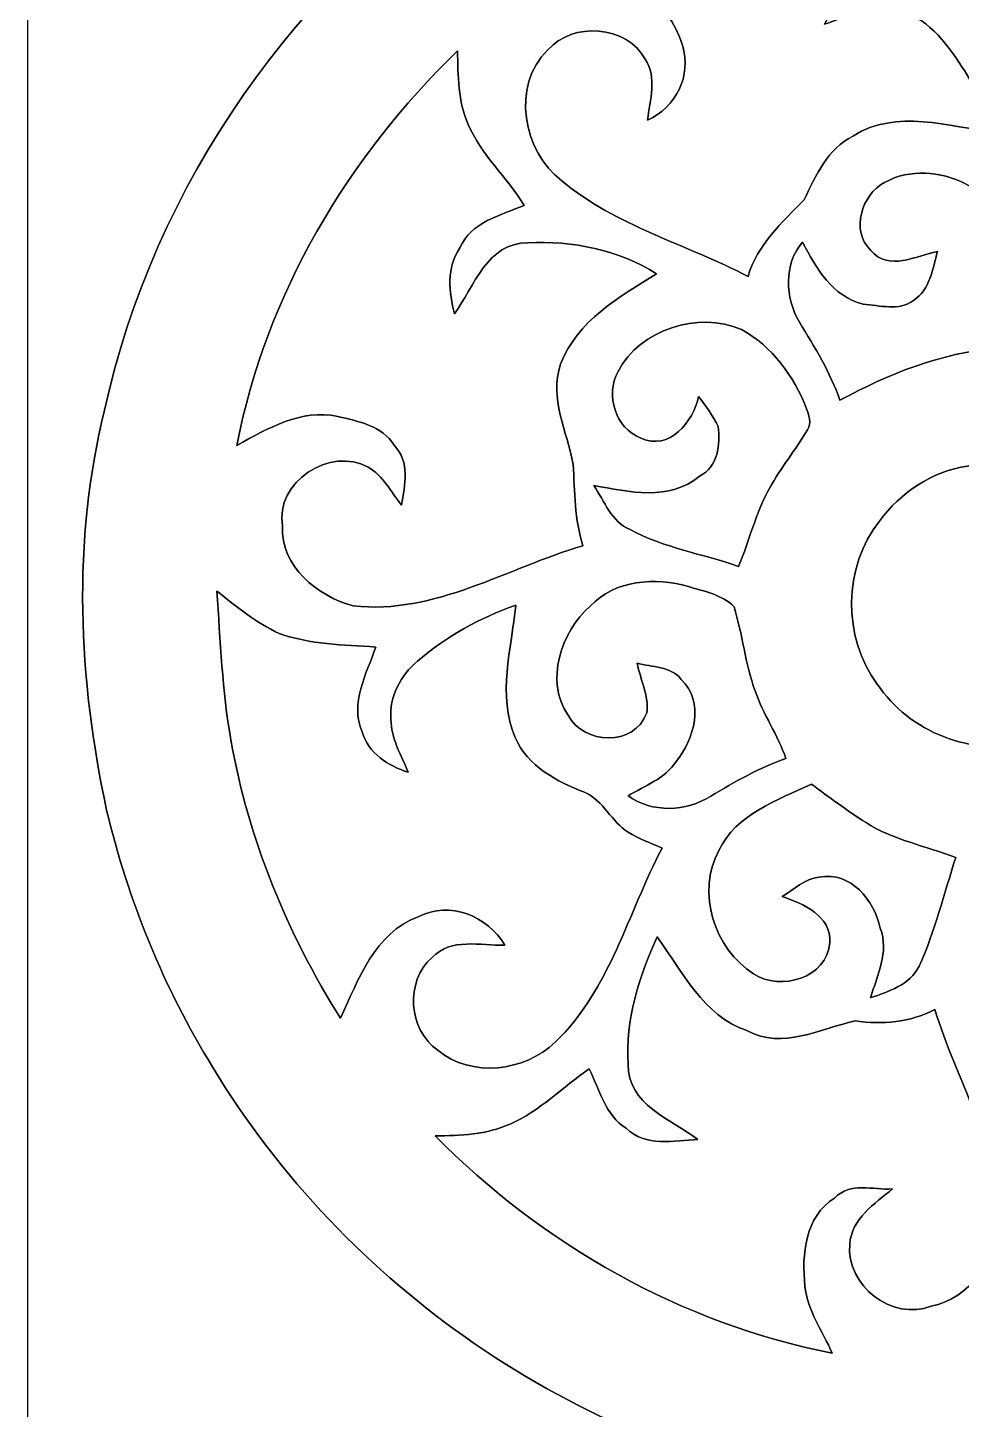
# Model space of a CAD drawing. Header units: centimetres. Extents: x -16.8 to 16.8, y -16.7 to 16.7.
# Drawn here: x -16.77 to -8.24, y -4.56 to 8.07 of the extents above; entities that cross this region are included whole.
import ezdxf

# ---------------------------------------------------------------- set-up
doc = ezdxf.new("R2010")
doc.units = ezdxf.units.CM
doc.header["$MEASUREMENT"] = 0
doc.layers.add('Layer 1', color=7, linetype='Continuous')

msp = doc.modelspace()

# ---------------------------------------------------------------- linework, layer by layer
at = {"layer": 'Layer 1', "color": 7}
for points, knots in [([(-16.77458, 16.66875), (-16.77458, 16.66875), (16.77458, 16.66875), (16.77458, 16.66875), (16.77458, 16.66875), (16.77458, 16.66875), (16.77458, -16.66875), (16.77458, -16.66875), (16.77458, -16.66875), (16.77458, -16.66875), (-16.77458, -16.66875), (-16.77458, -16.66875), (-16.77458, -16.66875), (-16.77458, -16.66875), (-16.77458, 16.66875), (-16.77458, 16.66875), (-16.77458, 16.66875), (-16.77458, 16.66875), (-16.77458, 16.66875), (-16.77458, 16.66875)], [0, 0, 0, 0, 0.16666667, 0.16666667, 0.16666667, 0.16666667, 0.33333333, 0.33333333, 0.33333333, 0.33333333, 0.5, 0.5, 0.5, 0.5, 0.66666667, 0.66666667, 0.66666667, 0.66666667, 1, 1, 1, 1]), ([(-8.83003, 14.15697), (-9.20221, 13.76433), (-9.21985, 13.11204), (-8.9154, 12.67566), (-8.9154, 12.67566), (-9.00359, 12.56982), (-9.10202, 12.46964), (-9.1694, 12.34899), (-9.1694, 12.34899), (-9.21209, 11.87979), (-9.18457, 11.40742), (-9.20186, 10.93682), (-9.20186, 10.93682), (-10.39072, 10.72339), (-11.55312, 10.31169), (-12.55818, 9.6326), (-12.55818, 9.6326), (-14.32384, 8.48325), (-15.61994, 6.62869), (-16.0722, 4.56882), (-16.0722, 4.56882), (-16.36959, 3.3722), (-16.31139, 2.11279), (-16.0528, 0.9144), (-16.0528, 0.9144), (-15.85383, 0.08819), (-15.53175, -0.70767), (-15.08478, -1.43157), (-15.08478, -1.43157), (-13.87263, -3.44064), (-11.77149, -4.88562), (-9.46044, -5.29449), (-9.46044, -5.29449), (-7.35013, -5.67408), (-5.08176, -5.24475), (-3.29777, -4.04001), (-3.29777, -4.04001), (-1.8669, -3.10586), (-0.7426, -1.70921), (-0.13653, -0.11113), (-0.13653, -0.11113), (0.6417, 1.85067), (0.55809, 4.11339), (-0.27234, 6.04485), (-0.27234, 6.04485), (-0.66816, 6.93138), (-1.22026, 7.74524), (-1.88066, 8.45573), (-1.88066, 8.45573), (-2.85044, 9.43822), (-4.04883, 10.19881), (-5.3654, 10.62002), (-5.3654, 10.62002), (-5.79367, 10.7569), (-6.23358, 10.84721), (-6.6735, 10.93646), (-6.6735, 10.93646), (-6.68549, 11.3538), (-6.67314, 11.77149), (-6.69219, 12.18882), (-6.69219, 12.18882), (-6.65304, 12.39732), (-6.83189, 12.52749), (-6.94972, 12.66225), (-6.94972, 12.66225), (-6.80261, 12.948), (-6.65304, 13.27397), (-6.75605, 13.59994), (-6.75605, 13.59994), (-6.83578, 13.99222), (-7.13105, 14.3323), (-7.50641, 14.46989), (-7.50641, 14.46989), (-7.95196, 14.67661), (-8.50547, 14.50199), (-8.83003, 14.15697), (-8.83003, 14.15697), (-8.83003, 14.15697), (-8.83003, 14.15697), (-8.83003, 14.15697)], [0, 0, 0, 0, 0.04761905, 0.04761905, 0.04761905, 0.04761905, 0.0952381, 0.0952381, 0.0952381, 0.0952381, 0.14285714, 0.14285714, 0.14285714, 0.14285714, 0.19047619, 0.19047619, 0.19047619, 0.19047619, 0.23809524, 0.23809524, 0.23809524, 0.23809524, 0.28571429, 0.28571429, 0.28571429, 0.28571429, 0.33333333, 0.33333333, 0.33333333, 0.33333333, 0.38095238, 0.38095238, 0.38095238, 0.38095238, 0.42857143, 0.42857143, 0.42857143, 0.42857143, 0.47619048, 0.47619048, 0.47619048, 0.47619048, 0.52380952, 0.52380952, 0.52380952, 0.52380952, 0.57142857, 0.57142857, 0.57142857, 0.57142857, 0.61904762, 0.61904762, 0.61904762, 0.61904762, 0.66666667, 0.66666667, 0.66666667, 0.66666667, 0.71428571, 0.71428571, 0.71428571, 0.71428571, 0.76190476, 0.76190476, 0.76190476, 0.76190476, 0.80952381, 0.80952381, 0.80952381, 0.80952381, 0.85714286, 0.85714286, 0.85714286, 0.85714286, 0.9047619, 0.9047619, 0.9047619, 0.9047619, 1, 1, 1, 1]), ([(-9.28088, 9.66541), (-8.78981, 9.7536), (-8.29134, 9.78253), (-7.79427, 9.80934), (-7.79427, 9.80934), (-7.95549, 9.61284), (-8.14529, 9.42763), (-8.22607, 9.17963), (-8.22607, 9.17963), (-8.29663, 8.9154), (-8.31215, 8.64129), (-8.34743, 8.37142), (-8.34743, 8.37142), (-8.59755, 8.47796), (-8.89035, 8.63106), (-9.15494, 8.48325), (-9.15494, 8.48325), (-9.32744, 8.42045), (-9.40788, 8.24547), (-9.49325, 8.0966), (-9.49325, 8.0966), (-9.28299, 8.16222), (-9.0678, 8.31144), (-8.84132, 8.23595), (-8.84132, 8.23595), (-8.5665, 8.17069), (-8.38412, 7.93256), (-8.23736, 7.70784), (-8.23736, 7.70784), (-8.11213, 7.52052), (-8.01546, 7.31661), (-7.93433, 7.10671), (-7.93433, 7.10671), (-8.35872, 7.16209), (-8.83673, 7.32402), (-9.22867, 7.07672), (-9.22867, 7.07672), (-9.46432, 6.96031), (-9.57121, 6.71513), (-9.67846, 6.49287), (-9.67846, 6.49287), (-9.88166, 6.28403), (-10.10673, 6.08189), (-10.1914, 5.79191), (-10.1914, 5.79191), (-10.7569, 6.08506), (-11.39649, 6.25299), (-11.89284, 6.66433), (-11.89284, 6.66433), (-12.24739, 6.93491), (-12.36028, 7.53216), (-12.02267, 7.85989), (-12.02267, 7.85989), (-11.79336, 8.122), (-11.30159, 8.08814), (-11.1312, 7.7784), (-11.1312, 7.7784), (-11.01972, 7.61118), (-11.08886, 7.40445), (-11.11003, 7.22066), (-11.11003, 7.22066), (-10.8518, 7.33531), (-10.70363, 7.62353), (-10.79183, 7.9054), (-10.79183, 7.9054), (-10.91424, 8.32132), (-11.32276, 8.55945), (-11.72457, 8.64306), (-11.72457, 8.64306), (-11.72598, 8.66387), (-11.72916, 8.70585), (-11.73057, 8.72702), (-11.73057, 8.72702), (-10.96892, 9.16481), (-10.14871, 9.51018), (-9.28088, 9.66541)], [0, 0, 0, 0, 0.05, 0.05, 0.05, 0.05, 0.1, 0.1, 0.1, 0.1, 0.15, 0.15, 0.15, 0.15, 0.2, 0.2, 0.2, 0.2, 0.25, 0.25, 0.25, 0.25, 0.3, 0.3, 0.3, 0.3, 0.35, 0.35, 0.35, 0.35, 0.4, 0.4, 0.4, 0.4, 0.45, 0.45, 0.45, 0.45, 0.5, 0.5, 0.5, 0.5, 0.55, 0.55, 0.55, 0.55, 0.6, 0.6, 0.6, 0.6, 0.65, 0.65, 0.65, 0.65, 0.7, 0.7, 0.7, 0.7, 0.75, 0.75, 0.75, 0.75, 0.8, 0.8, 0.8, 0.8, 0.85, 0.85, 0.85, 0.85, 0.9, 0.9, 0.9, 0.9, 1, 1, 1, 1]), ([(-12.8464, 7.85283), (-12.84146, 7.62741), (-12.84358, 7.38999), (-12.74833, 7.18044), (-12.74833, 7.18044), (-12.62944, 6.90033), (-12.39308, 6.69784), (-12.23716, 6.44102), (-12.23716, 6.44102), (-12.4527, 6.35212), (-12.7254, 6.28721), (-12.82418, 6.0519), (-12.82418, 6.0519), (-12.94836, 5.87375), (-12.92613, 5.64691), (-12.87427, 5.44901), (-12.87427, 5.44901), (-12.6933, 5.70442), (-12.57688, 6.09812), (-12.20258, 6.09988), (-12.20258, 6.09988), (-11.79971, 6.11999), (-11.37109, 6.03462), (-11.02748, 5.81519), (-11.02748, 5.81519), (-11.37003, 5.60529), (-11.7542, 5.38621), (-11.90449, 4.98934), (-11.90449, 4.98934), (-12.01279, 4.67677), (-11.84346, 4.37691), (-11.78913, 4.07317), (-11.78913, 4.07317), (-11.77572, 3.82376), (-11.77749, 3.57152), (-11.70058, 3.33058), (-11.70058, 3.33058), (-12.39485, 3.12879), (-13.05101, 2.6984), (-13.79996, 2.7813), (-13.79996, 2.7813), (-14.12381, 2.86985), (-14.46565, 3.14501), (-14.4459, 3.5112), (-14.4459, 3.5112), (-14.51857, 3.91089), (-14.00493, 4.24286), (-13.66344, 4.04813), (-13.66344, 4.04813), (-13.52303, 3.97475), (-13.456, 3.81952), (-13.35687, 3.70311), (-13.35687, 3.70311), (-13.32618, 3.8862), (-13.2782, 4.09893), (-13.42602, 4.24886), (-13.42602, 4.24886), (-13.53467, 4.42771), (-13.75339, 4.46828), (-13.94037, 4.51238), (-13.94037, 4.51238), (-14.27586, 4.5847), (-14.58031, 4.40231), (-14.86147, 4.2478), (-14.86147, 4.2478), (-14.60183, 5.62539), (-13.84618, 6.88164), (-12.8464, 7.85283)], [0, 0, 0, 0, 0.05555556, 0.05555556, 0.05555556, 0.05555556, 0.11111111, 0.11111111, 0.11111111, 0.11111111, 0.16666667, 0.16666667, 0.16666667, 0.16666667, 0.22222222, 0.22222222, 0.22222222, 0.22222222, 0.27777778, 0.27777778, 0.27777778, 0.27777778, 0.33333333, 0.33333333, 0.33333333, 0.33333333, 0.38888889, 0.38888889, 0.38888889, 0.38888889, 0.44444444, 0.44444444, 0.44444444, 0.44444444, 0.5, 0.5, 0.5, 0.5, 0.55555556, 0.55555556, 0.55555556, 0.55555556, 0.61111111, 0.61111111, 0.61111111, 0.61111111, 0.66666667, 0.66666667, 0.66666667, 0.66666667, 0.72222222, 0.72222222, 0.72222222, 0.72222222, 0.77777778, 0.77777778, 0.77777778, 0.77777778, 0.83333333, 0.83333333, 0.83333333, 0.83333333, 0.88888889, 0.88888889, 0.88888889, 0.88888889, 1, 1, 1, 1]), ([(-8.94433, 6.65092), (-8.47866, 6.90386), (-7.83872, 6.56237), (-7.73889, 6.05402), (-7.73889, 6.05402), (-7.66621, 5.73405), (-7.81085, 5.42572), (-7.91774, 5.13221), (-7.91774, 5.13221), (-8.42927, 5.09658), (-8.90623, 4.90079), (-9.35249, 4.66019), (-9.35249, 4.66019), (-9.44033, 4.91525), (-9.5825, 5.14597), (-9.72291, 5.37457), (-9.72291, 5.37457), (-9.85273, 5.59717), (-9.86861, 5.90374), (-9.69328, 6.10552), (-9.69328, 6.10552), (-9.57192, 5.86705), (-9.41881, 5.60811), (-9.13941, 5.5372), (-9.13941, 5.5372), (-8.99125, 5.52803), (-8.80957, 5.47335), (-8.67869, 5.57248), (-8.67869, 5.57248), (-8.53123, 5.67055), (-8.50124, 5.86317), (-8.46102, 6.02051), (-8.46102, 6.02051), (-8.66034, 5.97888), (-8.90446, 5.83741), (-9.06956, 6.02897), (-9.06956, 6.02897), (-9.25689, 6.20924), (-9.15529, 6.53768), (-8.94433, 6.65092)], [0, 0, 0, 0, 0.09090909, 0.09090909, 0.09090909, 0.09090909, 0.18181818, 0.18181818, 0.18181818, 0.18181818, 0.27272727, 0.27272727, 0.27272727, 0.27272727, 0.36363636, 0.36363636, 0.36363636, 0.36363636, 0.45454545, 0.45454545, 0.45454545, 0.45454545, 0.54545455, 0.54545455, 0.54545455, 0.54545455, 0.63636364, 0.63636364, 0.63636364, 0.63636364, 0.72727273, 0.72727273, 0.72727273, 0.72727273, 0.81818182, 0.81818182, 0.81818182, 0.81818182, 1, 1, 1, 1]), ([(-11.37955, 4.92266), (-11.176, 5.31107), (-10.64966, 5.47546), (-10.25137, 5.30648), (-10.25137, 5.30648), (-9.96985, 5.15408), (-9.77688, 4.8828), (-9.65976, 4.59105), (-9.65976, 4.59105), (-9.64001, 4.52755), (-9.60579, 4.4517), (-9.64777, 4.38926), (-9.64777, 4.38926), (-9.75607, 4.20829), (-9.89224, 4.04495), (-9.99384, 3.85904), (-9.99384, 3.85904), (-10.1219, 3.63467), (-10.17764, 3.37961), (-10.27783, 3.14254), (-10.27783, 3.14254), (-10.60732, 3.2579), (-10.96116, 3.31153), (-11.26984, 3.47909), (-11.26984, 3.47909), (-11.4427, 3.55071), (-11.50197, 3.73944), (-11.6018, 3.88126), (-11.6018, 3.88126), (-11.28148, 3.82411), (-10.90789, 3.73486), (-10.6359, 3.96804), (-10.6359, 3.96804), (-10.46551, 4.04742), (-10.44293, 4.25944), (-10.4648, 4.42172), (-10.4648, 4.42172), (-10.51525, 4.51908), (-10.57734, 4.60904), (-10.64401, 4.69547), (-10.64401, 4.69547), (-10.69093, 4.46652), (-10.90965, 4.19241), (-11.17212, 4.31553), (-11.17212, 4.31553), (-11.40566, 4.40619), (-11.49562, 4.705), (-11.37955, 4.92266)], [0, 0, 0, 0, 0.07692308, 0.07692308, 0.07692308, 0.07692308, 0.15384615, 0.15384615, 0.15384615, 0.15384615, 0.23076923, 0.23076923, 0.23076923, 0.23076923, 0.30769231, 0.30769231, 0.30769231, 0.30769231, 0.38461538, 0.38461538, 0.38461538, 0.38461538, 0.46153846, 0.46153846, 0.46153846, 0.46153846, 0.53846154, 0.53846154, 0.53846154, 0.53846154, 0.61538462, 0.61538462, 0.61538462, 0.61538462, 0.69230769, 0.69230769, 0.69230769, 0.69230769, 0.76923077, 0.76923077, 0.76923077, 0.76923077, 0.84615385, 0.84615385, 0.84615385, 0.84615385, 1, 1, 1, 1]), ([(-8.18691, 4.05941), (-7.50993, 4.2164), (-6.77157, 3.73239), (-6.65268, 3.05188), (-6.65268, 3.05188), (-6.47453, 2.39113), (-6.96983, 1.65347), (-7.63623, 1.53317), (-7.63623, 1.53317), (-8.14634, 1.40123), (-8.71996, 1.63054), (-9.0103, 2.06622), (-9.0103, 2.06622), (-9.33168, 2.49273), (-9.32074, 3.13796), (-8.99089, 3.55706), (-8.99089, 3.55706), (-8.80075, 3.81635), (-8.50724, 4.01285), (-8.18691, 4.05941)], [0, 0, 0, 0, 0.16666667, 0.16666667, 0.16666667, 0.16666667, 0.33333333, 0.33333333, 0.33333333, 0.33333333, 0.5, 0.5, 0.5, 0.5, 0.66666667, 0.66666667, 0.66666667, 0.66666667, 1, 1, 1, 1]), ([(-11.63391, 2.77883), (-11.40813, 3.02048), (-11.03736, 3.04624), (-10.73573, 2.95734), (-10.73573, 2.95734), (-10.59215, 2.915), (-10.42741, 2.88325), (-10.31946, 2.77354), (-10.31946, 2.77354), (-10.24149, 2.52201), (-10.21786, 2.25496), (-10.12719, 2.00554), (-10.12719, 2.00554), (-10.0524, 1.7907), (-9.92046, 1.60161), (-9.84497, 1.38677), (-9.84497, 1.38677), (-10.08839, 1.30351), (-10.31169, 1.17475), (-10.53218, 1.04422), (-10.53218, 1.04422), (-10.75761, 0.89888), (-11.06699, 0.889), (-11.28818, 1.04563), (-11.28818, 1.04563), (-11.13543, 1.14018), (-10.95058, 1.20086), (-10.84862, 1.3589), (-10.84862, 1.3589), (-10.68282, 1.56422), (-10.58616, 1.905), (-10.80241, 2.11032), (-10.80241, 2.11032), (-10.89766, 2.23308), (-11.07123, 2.22179), (-11.20528, 2.25707), (-11.20528, 2.25707), (-11.17529, 2.10855), (-11.0938, 1.95439), (-11.11709, 1.8034), (-11.11709, 1.8034), (-11.23174, 1.49296), (-11.69176, 1.51236), (-11.83428, 1.78223), (-11.83428, 1.78223), (-12.05124, 2.09479), (-11.90166, 2.54423), (-11.63391, 2.77883)], [0, 0, 0, 0, 0.07692308, 0.07692308, 0.07692308, 0.07692308, 0.15384615, 0.15384615, 0.15384615, 0.15384615, 0.23076923, 0.23076923, 0.23076923, 0.23076923, 0.30769231, 0.30769231, 0.30769231, 0.30769231, 0.38461538, 0.38461538, 0.38461538, 0.38461538, 0.46153846, 0.46153846, 0.46153846, 0.46153846, 0.53846154, 0.53846154, 0.53846154, 0.53846154, 0.61538462, 0.61538462, 0.61538462, 0.61538462, 0.69230769, 0.69230769, 0.69230769, 0.69230769, 0.76923077, 0.76923077, 0.76923077, 0.76923077, 0.84615385, 0.84615385, 0.84615385, 0.84615385, 1, 1, 1, 1]), ([(-15.04703, 2.91747), (-14.86641, 2.77566), (-14.68614, 2.62678), (-14.47588, 2.53012), (-14.47588, 2.53012), (-14.19437, 2.42711), (-13.88851, 2.42676), (-13.59288, 2.40524), (-13.59288, 2.40524), (-13.6779, 2.15829), (-13.83277, 1.8923), (-13.71706, 1.62948), (-13.71706, 1.62948), (-13.65991, 1.43545), (-13.47929, 1.31904), (-13.29584, 1.26083), (-13.29584, 1.26083), (-13.36146, 1.41852), (-13.45389, 1.57021), (-13.45494, 1.74625), (-13.45494, 1.74625), (-13.47223, 1.95333), (-13.36569, 2.1463), (-13.21259, 2.27612), (-13.21259, 2.27612), (-12.948, 2.50014), (-12.64073, 2.67406), (-12.31371, 2.78836), (-12.31371, 2.78836), (-12.35251, 2.38831), (-12.48481, 1.96709), (-12.32006, 1.57974), (-12.32006, 1.57974), (-12.20435, 1.31374), (-11.93729, 1.17651), (-11.68118, 1.07527), (-11.68118, 1.07527), (-11.51361, 1.00083), (-11.43953, 0.81033), (-11.28642, 0.71367), (-11.28642, 0.71367), (-11.18905, 0.65405), (-11.08146, 0.61419), (-10.97703, 0.56903), (-10.97703, 0.56903), (-11.29171, -0.02858), (-11.45187, -0.72319), (-11.95317, -1.20474), (-11.95317, -1.20474), (-12.23363, -1.4732), (-12.71834, -1.53423), (-13.02632, -1.27811), (-13.02632, -1.27811), (-13.29514, -1.09326), (-13.32936, -0.64699), (-13.07888, -0.43251), (-13.07888, -0.43251), (-12.9099, -0.24836), (-12.63474, -0.32279), (-12.41319, -0.31926), (-12.41319, -0.31926), (-12.56983, -0.05221), (-12.91555, 0.09031), (-13.20518, -0.05927), (-13.20518, -0.05927), (-13.60734, -0.2092), (-13.75057, -0.63324), (-13.91673, -0.98707), (-13.91673, -0.98707), (-14.40215, -0.2099), (-14.75881, 0.65158), (-14.91686, 1.55646), (-14.91686, 1.55646), (-14.99835, 2.00589), (-15.0114, 2.46345), (-15.04703, 2.91747)], [0, 0, 0, 0, 0.05, 0.05, 0.05, 0.05, 0.1, 0.1, 0.1, 0.1, 0.15, 0.15, 0.15, 0.15, 0.2, 0.2, 0.2, 0.2, 0.25, 0.25, 0.25, 0.25, 0.3, 0.3, 0.3, 0.3, 0.35, 0.35, 0.35, 0.35, 0.4, 0.4, 0.4, 0.4, 0.45, 0.45, 0.45, 0.45, 0.5, 0.5, 0.5, 0.5, 0.55, 0.55, 0.55, 0.55, 0.6, 0.6, 0.6, 0.6, 0.65, 0.65, 0.65, 0.65, 0.7, 0.7, 0.7, 0.7, 0.75, 0.75, 0.75, 0.75, 0.8, 0.8, 0.8, 0.8, 0.85, 0.85, 0.85, 0.85, 0.9, 0.9, 0.9, 0.9, 1, 1, 1, 1]), ([(-10.4588, 0.54645), (-10.29723, 0.88159), (-9.92505, 1.00401), (-9.61284, 1.15253), (-9.61284, 1.15253), (-9.4488, 1.03223), (-9.28511, 0.91087), (-9.11366, 0.80081), (-9.11366, 0.80081), (-8.86248, 0.64241), (-8.56615, 0.58667), (-8.29204, 0.48225), (-8.29204, 0.48225), (-8.40423, 0.15134), (-8.48148, -0.19297), (-8.62859, -0.51047), (-8.62859, -0.51047), (-8.71361, -0.68051), (-8.90552, -0.74224), (-9.07309, -0.79904), (-9.07309, -0.79904), (-9.0103, -0.59337), (-8.90164, -0.38135), (-8.98313, -0.16334), (-8.98313, -0.16334), (-9.03958, 0.09208), (-9.25054, 0.35878), (-9.54334, 0.30198), (-9.54334, 0.30198), (-9.67493, 0.29281), (-9.77159, 0.18733), (-9.88131, 0.12629), (-9.88131, 0.12629), (-9.68975, 0.06315), (-9.42904, -0.05221), (-9.4428, -0.29492), (-9.4428, -0.29492), (-9.47138, -0.61666), (-9.8933, -0.74436), (-10.1406, -0.57961), (-10.1406, -0.57961), (-10.50184, -0.35101), (-10.66694, 0.16263), (-10.4588, 0.54645)], [0, 0, 0, 0, 0.08333333, 0.08333333, 0.08333333, 0.08333333, 0.16666667, 0.16666667, 0.16666667, 0.16666667, 0.25, 0.25, 0.25, 0.25, 0.33333333, 0.33333333, 0.33333333, 0.33333333, 0.41666667, 0.41666667, 0.41666667, 0.41666667, 0.5, 0.5, 0.5, 0.5, 0.58333333, 0.58333333, 0.58333333, 0.58333333, 0.66666667, 0.66666667, 0.66666667, 0.66666667, 0.75, 0.75, 0.75, 0.75, 0.83333333, 0.83333333, 0.83333333, 0.83333333, 1, 1, 1, 1]), ([(-11.02289, -0.24377), (-10.78865, -0.56268), (-10.60415, -0.96167), (-10.20128, -1.0989), (-10.20128, -1.0989), (-9.87496, -1.27882), (-9.53594, -1.07985), (-9.2135, -1.01106), (-9.2135, -1.01106), (-8.96232, -1.04387), (-8.7122, -1.02588), (-8.4836, -0.90664), (-8.4836, -0.90664), (-8.29381, -1.5494), (-7.89093, -2.14524), (-7.9248, -2.8388), (-7.9248, -2.8388), (-7.90928, -3.19229), (-8.16963, -3.54542), (-8.51782, -3.61844), (-8.51782, -3.61844), (-8.87448, -3.75391), (-9.29852, -3.42971), (-9.26183, -3.04941), (-9.26183, -3.04941), (-9.24807, -2.8194), (-9.03252, -2.67829), (-8.87271, -2.54635), (-8.87271, -2.54635), (-9.04946, -2.55623), (-9.26006, -2.48073), (-9.40047, -2.6289), (-9.40047, -2.6289), (-9.6707, -2.794), (-9.70209, -3.14889), (-9.67211, -3.43323), (-9.67211, -3.43323), (-9.64883, -3.65725), (-9.51089, -3.84422), (-9.42269, -4.04601), (-9.42269, -4.04601), (-10.79676, -3.77931), (-12.07064, -3.05259), (-13.05101, -2.06058), (-13.05101, -2.06058), (-12.8203, -2.06093), (-12.58006, -2.04893), (-12.36627, -1.95298), (-12.36627, -1.95298), (-12.09287, -1.83409), (-11.88508, -1.61466), (-11.64237, -1.4478), (-11.64237, -1.4478), (-11.5503, -1.63971), (-11.49597, -1.87043), (-11.30547, -1.99214), (-11.30547, -1.99214), (-11.12873, -2.16641), (-10.86803, -2.1015), (-10.6493, -2.09444), (-10.6493, -2.09444), (-10.89413, -1.90923), (-11.29383, -1.77729), (-11.28642, -1.40547), (-11.28642, -1.40547), (-11.31323, -1.00471), (-11.18729, -0.60537), (-11.02289, -0.24377)], [0, 0, 0, 0, 0.05555556, 0.05555556, 0.05555556, 0.05555556, 0.11111111, 0.11111111, 0.11111111, 0.11111111, 0.16666667, 0.16666667, 0.16666667, 0.16666667, 0.22222222, 0.22222222, 0.22222222, 0.22222222, 0.27777778, 0.27777778, 0.27777778, 0.27777778, 0.33333333, 0.33333333, 0.33333333, 0.33333333, 0.38888889, 0.38888889, 0.38888889, 0.38888889, 0.44444444, 0.44444444, 0.44444444, 0.44444444, 0.5, 0.5, 0.5, 0.5, 0.55555556, 0.55555556, 0.55555556, 0.55555556, 0.61111111, 0.61111111, 0.61111111, 0.61111111, 0.66666667, 0.66666667, 0.66666667, 0.66666667, 0.72222222, 0.72222222, 0.72222222, 0.72222222, 0.77777778, 0.77777778, 0.77777778, 0.77777778, 0.83333333, 0.83333333, 0.83333333, 0.83333333, 0.88888889, 0.88888889, 0.88888889, 0.88888889, 1, 1, 1, 1])]:
    msp.add_open_spline(points, degree=3, knots=knots, dxfattribs=at)
at = {"layer": 'Layer 1', "color": 250}
for points, knots in [([(-8.83003, 14.15697), (-8.50547, 14.50199), (-7.95196, 14.67661), (-7.50641, 14.46989), (-7.50641, 14.46989), (-7.13105, 14.3323), (-6.83578, 13.99222), (-6.75605, 13.59994), (-6.75605, 13.59994), (-6.65304, 13.27397), (-6.80261, 12.948), (-6.94972, 12.66225), (-6.94972, 12.66225), (-6.83189, 12.52749), (-6.65304, 12.39732), (-6.69219, 12.18882), (-6.69219, 12.18882), (-6.67314, 11.77149), (-6.68549, 11.3538), (-6.6735, 10.93646), (-6.6735, 10.93646), (-6.23358, 10.84721), (-5.79367, 10.7569), (-5.3654, 10.62002), (-5.3654, 10.62002), (-4.04883, 10.19881), (-2.85044, 9.43822), (-1.88066, 8.45573), (-1.88066, 8.45573), (-1.22026, 7.74524), (-0.66816, 6.93138), (-0.27234, 6.04485), (-0.27234, 6.04485), (0.55809, 4.11339), (0.6417, 1.85067), (-0.13653, -0.11113), (-0.13653, -0.11113), (-0.7426, -1.70921), (-1.8669, -3.10586), (-3.29777, -4.04001), (-3.29777, -4.04001), (-5.08176, -5.24475), (-7.35013, -5.67408), (-9.46044, -5.29449), (-9.46044, -5.29449), (-11.77149, -4.88562), (-13.87263, -3.44064), (-15.08478, -1.43157), (-15.08478, -1.43157), (-15.53175, -0.70767), (-15.85383, 0.08819), (-16.0528, 0.9144), (-16.0528, 0.9144), (-16.31139, 2.11279), (-16.36959, 3.3722), (-16.0722, 4.56882), (-16.0722, 4.56882), (-15.61994, 6.62869), (-14.32384, 8.48325), (-12.55818, 9.6326), (-12.55818, 9.6326), (-11.55312, 10.31169), (-10.39072, 10.72339), (-9.20186, 10.93682), (-9.20186, 10.93682), (-9.18457, 11.40742), (-9.21209, 11.87979), (-9.1694, 12.34899), (-9.1694, 12.34899), (-9.10202, 12.46964), (-9.00359, 12.56982), (-8.9154, 12.67566), (-8.9154, 12.67566), (-9.21985, 13.11204), (-9.20221, 13.76433), (-8.83003, 14.15697), (-8.83003, 14.15697), (-8.83003, 14.15697), (-8.83003, 14.15697), (-8.83003, 14.15697)], [0, 0, 0, 0, 0.04761905, 0.04761905, 0.04761905, 0.04761905, 0.0952381, 0.0952381, 0.0952381, 0.0952381, 0.14285714, 0.14285714, 0.14285714, 0.14285714, 0.19047619, 0.19047619, 0.19047619, 0.19047619, 0.23809524, 0.23809524, 0.23809524, 0.23809524, 0.28571429, 0.28571429, 0.28571429, 0.28571429, 0.33333333, 0.33333333, 0.33333333, 0.33333333, 0.38095238, 0.38095238, 0.38095238, 0.38095238, 0.42857143, 0.42857143, 0.42857143, 0.42857143, 0.47619048, 0.47619048, 0.47619048, 0.47619048, 0.52380952, 0.52380952, 0.52380952, 0.52380952, 0.57142857, 0.57142857, 0.57142857, 0.57142857, 0.61904762, 0.61904762, 0.61904762, 0.61904762, 0.66666667, 0.66666667, 0.66666667, 0.66666667, 0.71428571, 0.71428571, 0.71428571, 0.71428571, 0.76190476, 0.76190476, 0.76190476, 0.76190476, 0.80952381, 0.80952381, 0.80952381, 0.80952381, 0.85714286, 0.85714286, 0.85714286, 0.85714286, 0.9047619, 0.9047619, 0.9047619, 0.9047619, 1, 1, 1, 1]), ([(-9.28088, 9.66541), (-10.14871, 9.51018), (-10.96892, 9.16481), (-11.73057, 8.72702), (-11.73057, 8.72702), (-11.72916, 8.70585), (-11.72598, 8.66387), (-11.72457, 8.64306), (-11.72457, 8.64306), (-11.32276, 8.55945), (-10.91424, 8.32132), (-10.79183, 7.9054), (-10.79183, 7.9054), (-10.70363, 7.62353), (-10.8518, 7.33531), (-11.11003, 7.22066), (-11.11003, 7.22066), (-11.08886, 7.40445), (-11.01972, 7.61118), (-11.1312, 7.7784), (-11.1312, 7.7784), (-11.30159, 8.08814), (-11.79336, 8.122), (-12.02267, 7.85989), (-12.02267, 7.85989), (-12.36028, 7.53216), (-12.24739, 6.93491), (-11.89284, 6.66433), (-11.89284, 6.66433), (-11.39649, 6.25299), (-10.7569, 6.08506), (-10.1914, 5.79191), (-10.1914, 5.79191), (-10.10673, 6.08189), (-9.88166, 6.28403), (-9.67846, 6.49287), (-9.67846, 6.49287), (-9.57121, 6.71513), (-9.46432, 6.96031), (-9.22867, 7.07672), (-9.22867, 7.07672), (-8.83673, 7.32402), (-8.35872, 7.16209), (-7.93433, 7.10671), (-7.93433, 7.10671), (-8.01546, 7.31661), (-8.11213, 7.52052), (-8.23736, 7.70784), (-8.23736, 7.70784), (-8.38412, 7.93256), (-8.5665, 8.17069), (-8.84132, 8.23595), (-8.84132, 8.23595), (-9.0678, 8.31144), (-9.28299, 8.16222), (-9.49325, 8.0966), (-9.49325, 8.0966), (-9.40788, 8.24547), (-9.32744, 8.42045), (-9.15494, 8.48325), (-9.15494, 8.48325), (-8.89035, 8.63106), (-8.59755, 8.47796), (-8.34743, 8.37142), (-8.34743, 8.37142), (-8.31215, 8.64129), (-8.29663, 8.9154), (-8.22607, 9.17963), (-8.22607, 9.17963), (-8.14529, 9.42763), (-7.95549, 9.61284), (-7.79427, 9.80934), (-7.79427, 9.80934), (-8.29134, 9.78253), (-8.78981, 9.7536), (-9.28088, 9.66541), (-9.28088, 9.66541), (-9.28088, 9.66541), (-9.28088, 9.66541), (-9.28088, 9.66541)], [0, 0, 0, 0, 0.04761905, 0.04761905, 0.04761905, 0.04761905, 0.0952381, 0.0952381, 0.0952381, 0.0952381, 0.14285714, 0.14285714, 0.14285714, 0.14285714, 0.19047619, 0.19047619, 0.19047619, 0.19047619, 0.23809524, 0.23809524, 0.23809524, 0.23809524, 0.28571429, 0.28571429, 0.28571429, 0.28571429, 0.33333333, 0.33333333, 0.33333333, 0.33333333, 0.38095238, 0.38095238, 0.38095238, 0.38095238, 0.42857143, 0.42857143, 0.42857143, 0.42857143, 0.47619048, 0.47619048, 0.47619048, 0.47619048, 0.52380952, 0.52380952, 0.52380952, 0.52380952, 0.57142857, 0.57142857, 0.57142857, 0.57142857, 0.61904762, 0.61904762, 0.61904762, 0.61904762, 0.66666667, 0.66666667, 0.66666667, 0.66666667, 0.71428571, 0.71428571, 0.71428571, 0.71428571, 0.76190476, 0.76190476, 0.76190476, 0.76190476, 0.80952381, 0.80952381, 0.80952381, 0.80952381, 0.85714286, 0.85714286, 0.85714286, 0.85714286, 0.9047619, 0.9047619, 0.9047619, 0.9047619, 1, 1, 1, 1]), ([(-12.8464, 7.85283), (-13.84618, 6.88164), (-14.60183, 5.62539), (-14.86147, 4.2478), (-14.86147, 4.2478), (-14.58031, 4.40231), (-14.27586, 4.5847), (-13.94037, 4.51238), (-13.94037, 4.51238), (-13.75339, 4.46828), (-13.53467, 4.42771), (-13.42602, 4.24886), (-13.42602, 4.24886), (-13.2782, 4.09893), (-13.32618, 3.8862), (-13.35687, 3.70311), (-13.35687, 3.70311), (-13.456, 3.81952), (-13.52303, 3.97475), (-13.66344, 4.04813), (-13.66344, 4.04813), (-14.00493, 4.24286), (-14.51857, 3.91089), (-14.4459, 3.5112), (-14.4459, 3.5112), (-14.46565, 3.14501), (-14.12381, 2.86985), (-13.79996, 2.7813), (-13.79996, 2.7813), (-13.05101, 2.6984), (-12.39485, 3.12879), (-11.70058, 3.33058), (-11.70058, 3.33058), (-11.77749, 3.57152), (-11.77572, 3.82376), (-11.78913, 4.07317), (-11.78913, 4.07317), (-11.84346, 4.37691), (-12.01279, 4.67677), (-11.90449, 4.98934), (-11.90449, 4.98934), (-11.7542, 5.38621), (-11.37003, 5.60529), (-11.02748, 5.81519), (-11.02748, 5.81519), (-11.37109, 6.03462), (-11.79971, 6.11999), (-12.20258, 6.09988), (-12.20258, 6.09988), (-12.57688, 6.09812), (-12.6933, 5.70442), (-12.87427, 5.44901), (-12.87427, 5.44901), (-12.92613, 5.64691), (-12.94836, 5.87375), (-12.82418, 6.0519), (-12.82418, 6.0519), (-12.7254, 6.28721), (-12.4527, 6.35212), (-12.23716, 6.44102), (-12.23716, 6.44102), (-12.39308, 6.69784), (-12.62944, 6.90033), (-12.74833, 7.18044), (-12.74833, 7.18044), (-12.84358, 7.38999), (-12.84146, 7.62741), (-12.8464, 7.85283), (-12.8464, 7.85283), (-12.8464, 7.85283), (-12.8464, 7.85283), (-12.8464, 7.85283)], [0, 0, 0, 0, 0.05263158, 0.05263158, 0.05263158, 0.05263158, 0.10526316, 0.10526316, 0.10526316, 0.10526316, 0.15789474, 0.15789474, 0.15789474, 0.15789474, 0.21052632, 0.21052632, 0.21052632, 0.21052632, 0.26315789, 0.26315789, 0.26315789, 0.26315789, 0.31578947, 0.31578947, 0.31578947, 0.31578947, 0.36842105, 0.36842105, 0.36842105, 0.36842105, 0.42105263, 0.42105263, 0.42105263, 0.42105263, 0.47368421, 0.47368421, 0.47368421, 0.47368421, 0.52631579, 0.52631579, 0.52631579, 0.52631579, 0.57894737, 0.57894737, 0.57894737, 0.57894737, 0.63157895, 0.63157895, 0.63157895, 0.63157895, 0.68421053, 0.68421053, 0.68421053, 0.68421053, 0.73684211, 0.73684211, 0.73684211, 0.73684211, 0.78947368, 0.78947368, 0.78947368, 0.78947368, 0.84210526, 0.84210526, 0.84210526, 0.84210526, 0.89473684, 0.89473684, 0.89473684, 0.89473684, 1, 1, 1, 1]), ([(-8.94433, 6.65092), (-9.15529, 6.53768), (-9.25689, 6.20924), (-9.06956, 6.02897), (-9.06956, 6.02897), (-8.90446, 5.83741), (-8.66034, 5.97888), (-8.46102, 6.02051), (-8.46102, 6.02051), (-8.50124, 5.86317), (-8.53123, 5.67055), (-8.67869, 5.57248), (-8.67869, 5.57248), (-8.80957, 5.47335), (-8.99125, 5.52803), (-9.13941, 5.5372), (-9.13941, 5.5372), (-9.41881, 5.60811), (-9.57192, 5.86705), (-9.69328, 6.10552), (-9.69328, 6.10552), (-9.86861, 5.90374), (-9.85273, 5.59717), (-9.72291, 5.37457), (-9.72291, 5.37457), (-9.5825, 5.14597), (-9.44033, 4.91525), (-9.35249, 4.66019), (-9.35249, 4.66019), (-8.90623, 4.90079), (-8.42927, 5.09658), (-7.91774, 5.13221), (-7.91774, 5.13221), (-7.81085, 5.42572), (-7.66621, 5.73405), (-7.73889, 6.05402), (-7.73889, 6.05402), (-7.83872, 6.56237), (-8.47866, 6.90386), (-8.94433, 6.65092), (-8.94433, 6.65092), (-8.94433, 6.65092), (-8.94433, 6.65092), (-8.94433, 6.65092)], [0, 0, 0, 0, 0.08333333, 0.08333333, 0.08333333, 0.08333333, 0.16666667, 0.16666667, 0.16666667, 0.16666667, 0.25, 0.25, 0.25, 0.25, 0.33333333, 0.33333333, 0.33333333, 0.33333333, 0.41666667, 0.41666667, 0.41666667, 0.41666667, 0.5, 0.5, 0.5, 0.5, 0.58333333, 0.58333333, 0.58333333, 0.58333333, 0.66666667, 0.66666667, 0.66666667, 0.66666667, 0.75, 0.75, 0.75, 0.75, 0.83333333, 0.83333333, 0.83333333, 0.83333333, 1, 1, 1, 1]), ([(-11.37955, 4.92266), (-11.49562, 4.705), (-11.40566, 4.40619), (-11.17212, 4.31553), (-11.17212, 4.31553), (-10.90965, 4.19241), (-10.69093, 4.46652), (-10.64401, 4.69547), (-10.64401, 4.69547), (-10.57734, 4.60904), (-10.51525, 4.51908), (-10.4648, 4.42172), (-10.4648, 4.42172), (-10.44293, 4.25944), (-10.46551, 4.04742), (-10.6359, 3.96804), (-10.6359, 3.96804), (-10.90789, 3.73486), (-11.28148, 3.82411), (-11.6018, 3.88126), (-11.6018, 3.88126), (-11.50197, 3.73944), (-11.4427, 3.55071), (-11.26984, 3.47909), (-11.26984, 3.47909), (-10.96116, 3.31153), (-10.60732, 3.2579), (-10.27783, 3.14254), (-10.27783, 3.14254), (-10.17764, 3.37961), (-10.1219, 3.63467), (-9.99384, 3.85904), (-9.99384, 3.85904), (-9.89224, 4.04495), (-9.75607, 4.20829), (-9.64777, 4.38926), (-9.64777, 4.38926), (-9.60579, 4.4517), (-9.64001, 4.52755), (-9.65976, 4.59105), (-9.65976, 4.59105), (-9.77688, 4.8828), (-9.96985, 5.15408), (-10.25137, 5.30648), (-10.25137, 5.30648), (-10.64966, 5.47546), (-11.176, 5.31107), (-11.37955, 4.92266), (-11.37955, 4.92266), (-11.37955, 4.92266), (-11.37955, 4.92266), (-11.37955, 4.92266)], [0, 0, 0, 0, 0.07142857, 0.07142857, 0.07142857, 0.07142857, 0.14285714, 0.14285714, 0.14285714, 0.14285714, 0.21428571, 0.21428571, 0.21428571, 0.21428571, 0.28571429, 0.28571429, 0.28571429, 0.28571429, 0.35714286, 0.35714286, 0.35714286, 0.35714286, 0.42857143, 0.42857143, 0.42857143, 0.42857143, 0.5, 0.5, 0.5, 0.5, 0.57142857, 0.57142857, 0.57142857, 0.57142857, 0.64285714, 0.64285714, 0.64285714, 0.64285714, 0.71428571, 0.71428571, 0.71428571, 0.71428571, 0.78571429, 0.78571429, 0.78571429, 0.78571429, 0.85714286, 0.85714286, 0.85714286, 0.85714286, 1, 1, 1, 1]), ([(-8.18691, 4.05941), (-8.50724, 4.01285), (-8.80075, 3.81635), (-8.99089, 3.55706), (-8.99089, 3.55706), (-9.32074, 3.13796), (-9.33168, 2.49273), (-9.0103, 2.06622), (-9.0103, 2.06622), (-8.71996, 1.63054), (-8.14634, 1.40123), (-7.63623, 1.53317), (-7.63623, 1.53317), (-6.96983, 1.65347), (-6.47453, 2.39113), (-6.65268, 3.05188), (-6.65268, 3.05188), (-6.77157, 3.73239), (-7.50993, 4.2164), (-8.18691, 4.05941), (-8.18691, 4.05941), (-8.18691, 4.05941), (-8.18691, 4.05941), (-8.18691, 4.05941)], [0, 0, 0, 0, 0.14285714, 0.14285714, 0.14285714, 0.14285714, 0.28571429, 0.28571429, 0.28571429, 0.28571429, 0.42857143, 0.42857143, 0.42857143, 0.42857143, 0.57142857, 0.57142857, 0.57142857, 0.57142857, 0.71428571, 0.71428571, 0.71428571, 0.71428571, 1, 1, 1, 1]), ([(-11.63391, 2.77883), (-11.90166, 2.54423), (-12.05124, 2.09479), (-11.83428, 1.78223), (-11.83428, 1.78223), (-11.69176, 1.51236), (-11.23174, 1.49296), (-11.11709, 1.8034), (-11.11709, 1.8034), (-11.0938, 1.95439), (-11.17529, 2.10855), (-11.20528, 2.25707), (-11.20528, 2.25707), (-11.07123, 2.22179), (-10.89766, 2.23308), (-10.80241, 2.11032), (-10.80241, 2.11032), (-10.58616, 1.905), (-10.68282, 1.56422), (-10.84862, 1.3589), (-10.84862, 1.3589), (-10.95058, 1.20086), (-11.13543, 1.14018), (-11.28818, 1.04563), (-11.28818, 1.04563), (-11.06699, 0.889), (-10.75761, 0.89888), (-10.53218, 1.04422), (-10.53218, 1.04422), (-10.31169, 1.17475), (-10.08839, 1.30351), (-9.84497, 1.38677), (-9.84497, 1.38677), (-9.92046, 1.60161), (-10.0524, 1.7907), (-10.12719, 2.00554), (-10.12719, 2.00554), (-10.21786, 2.25496), (-10.24149, 2.52201), (-10.31946, 2.77354), (-10.31946, 2.77354), (-10.42741, 2.88325), (-10.59215, 2.915), (-10.73573, 2.95734), (-10.73573, 2.95734), (-11.03736, 3.04624), (-11.40813, 3.02048), (-11.63391, 2.77883), (-11.63391, 2.77883), (-11.63391, 2.77883), (-11.63391, 2.77883), (-11.63391, 2.77883)], [0, 0, 0, 0, 0.07142857, 0.07142857, 0.07142857, 0.07142857, 0.14285714, 0.14285714, 0.14285714, 0.14285714, 0.21428571, 0.21428571, 0.21428571, 0.21428571, 0.28571429, 0.28571429, 0.28571429, 0.28571429, 0.35714286, 0.35714286, 0.35714286, 0.35714286, 0.42857143, 0.42857143, 0.42857143, 0.42857143, 0.5, 0.5, 0.5, 0.5, 0.57142857, 0.57142857, 0.57142857, 0.57142857, 0.64285714, 0.64285714, 0.64285714, 0.64285714, 0.71428571, 0.71428571, 0.71428571, 0.71428571, 0.78571429, 0.78571429, 0.78571429, 0.78571429, 0.85714286, 0.85714286, 0.85714286, 0.85714286, 1, 1, 1, 1]), ([(-15.04703, 2.91747), (-15.0114, 2.46345), (-14.99835, 2.00589), (-14.91686, 1.55646), (-14.91686, 1.55646), (-14.75881, 0.65158), (-14.40215, -0.2099), (-13.91673, -0.98707), (-13.91673, -0.98707), (-13.75057, -0.63324), (-13.60734, -0.2092), (-13.20518, -0.05927), (-13.20518, -0.05927), (-12.91555, 0.09031), (-12.56983, -0.05221), (-12.41319, -0.31926), (-12.41319, -0.31926), (-12.63474, -0.32279), (-12.9099, -0.24836), (-13.07888, -0.43251), (-13.07888, -0.43251), (-13.32936, -0.64699), (-13.29514, -1.09326), (-13.02632, -1.27811), (-13.02632, -1.27811), (-12.71834, -1.53423), (-12.23363, -1.4732), (-11.95317, -1.20474), (-11.95317, -1.20474), (-11.45187, -0.72319), (-11.29171, -0.02858), (-10.97703, 0.56903), (-10.97703, 0.56903), (-11.08146, 0.61419), (-11.18905, 0.65405), (-11.28642, 0.71367), (-11.28642, 0.71367), (-11.43953, 0.81033), (-11.51361, 1.00083), (-11.68118, 1.07527), (-11.68118, 1.07527), (-11.93729, 1.17651), (-12.20435, 1.31374), (-12.32006, 1.57974), (-12.32006, 1.57974), (-12.48481, 1.96709), (-12.35251, 2.38831), (-12.31371, 2.78836), (-12.31371, 2.78836), (-12.64073, 2.67406), (-12.948, 2.50014), (-13.21259, 2.27612), (-13.21259, 2.27612), (-13.36569, 2.1463), (-13.47223, 1.95333), (-13.45494, 1.74625), (-13.45494, 1.74625), (-13.45389, 1.57021), (-13.36146, 1.41852), (-13.29584, 1.26083), (-13.29584, 1.26083), (-13.47929, 1.31904), (-13.65991, 1.43545), (-13.71706, 1.62948), (-13.71706, 1.62948), (-13.83277, 1.8923), (-13.6779, 2.15829), (-13.59288, 2.40524), (-13.59288, 2.40524), (-13.88851, 2.42676), (-14.19437, 2.42711), (-14.47588, 2.53012), (-14.47588, 2.53012), (-14.68614, 2.62678), (-14.86641, 2.77566), (-15.04703, 2.91747), (-15.04703, 2.91747), (-15.04703, 2.91747), (-15.04703, 2.91747), (-15.04703, 2.91747)], [0, 0, 0, 0, 0.04761905, 0.04761905, 0.04761905, 0.04761905, 0.0952381, 0.0952381, 0.0952381, 0.0952381, 0.14285714, 0.14285714, 0.14285714, 0.14285714, 0.19047619, 0.19047619, 0.19047619, 0.19047619, 0.23809524, 0.23809524, 0.23809524, 0.23809524, 0.28571429, 0.28571429, 0.28571429, 0.28571429, 0.33333333, 0.33333333, 0.33333333, 0.33333333, 0.38095238, 0.38095238, 0.38095238, 0.38095238, 0.42857143, 0.42857143, 0.42857143, 0.42857143, 0.47619048, 0.47619048, 0.47619048, 0.47619048, 0.52380952, 0.52380952, 0.52380952, 0.52380952, 0.57142857, 0.57142857, 0.57142857, 0.57142857, 0.61904762, 0.61904762, 0.61904762, 0.61904762, 0.66666667, 0.66666667, 0.66666667, 0.66666667, 0.71428571, 0.71428571, 0.71428571, 0.71428571, 0.76190476, 0.76190476, 0.76190476, 0.76190476, 0.80952381, 0.80952381, 0.80952381, 0.80952381, 0.85714286, 0.85714286, 0.85714286, 0.85714286, 0.9047619, 0.9047619, 0.9047619, 0.9047619, 1, 1, 1, 1]), ([(-10.4588, 0.54645), (-10.66694, 0.16263), (-10.50184, -0.35101), (-10.1406, -0.57961), (-10.1406, -0.57961), (-9.8933, -0.74436), (-9.47138, -0.61666), (-9.4428, -0.29492), (-9.4428, -0.29492), (-9.42904, -0.05221), (-9.68975, 0.06315), (-9.88131, 0.12629), (-9.88131, 0.12629), (-9.77159, 0.18733), (-9.67493, 0.29281), (-9.54334, 0.30198), (-9.54334, 0.30198), (-9.25054, 0.35878), (-9.03958, 0.09208), (-8.98313, -0.16334), (-8.98313, -0.16334), (-8.90164, -0.38135), (-9.0103, -0.59337), (-9.07309, -0.79904), (-9.07309, -0.79904), (-8.90552, -0.74224), (-8.71361, -0.68051), (-8.62859, -0.51047), (-8.62859, -0.51047), (-8.48148, -0.19297), (-8.40423, 0.15134), (-8.29204, 0.48225), (-8.29204, 0.48225), (-8.56615, 0.58667), (-8.86248, 0.64241), (-9.11366, 0.80081), (-9.11366, 0.80081), (-9.28511, 0.91087), (-9.4488, 1.03223), (-9.61284, 1.15253), (-9.61284, 1.15253), (-9.92505, 1.00401), (-10.29723, 0.88159), (-10.4588, 0.54645), (-10.4588, 0.54645), (-10.4588, 0.54645), (-10.4588, 0.54645), (-10.4588, 0.54645)], [0, 0, 0, 0, 0.07692308, 0.07692308, 0.07692308, 0.07692308, 0.15384615, 0.15384615, 0.15384615, 0.15384615, 0.23076923, 0.23076923, 0.23076923, 0.23076923, 0.30769231, 0.30769231, 0.30769231, 0.30769231, 0.38461538, 0.38461538, 0.38461538, 0.38461538, 0.46153846, 0.46153846, 0.46153846, 0.46153846, 0.53846154, 0.53846154, 0.53846154, 0.53846154, 0.61538462, 0.61538462, 0.61538462, 0.61538462, 0.69230769, 0.69230769, 0.69230769, 0.69230769, 0.76923077, 0.76923077, 0.76923077, 0.76923077, 0.84615385, 0.84615385, 0.84615385, 0.84615385, 1, 1, 1, 1]), ([(-11.02289, -0.24377), (-11.18729, -0.60537), (-11.31323, -1.00471), (-11.28642, -1.40547), (-11.28642, -1.40547), (-11.29383, -1.77729), (-10.89413, -1.90923), (-10.6493, -2.09444), (-10.6493, -2.09444), (-10.86803, -2.1015), (-11.12873, -2.16641), (-11.30547, -1.99214), (-11.30547, -1.99214), (-11.49597, -1.87043), (-11.5503, -1.63971), (-11.64237, -1.4478), (-11.64237, -1.4478), (-11.88508, -1.61466), (-12.09287, -1.83409), (-12.36627, -1.95298), (-12.36627, -1.95298), (-12.58006, -2.04893), (-12.8203, -2.06093), (-13.05101, -2.06058), (-13.05101, -2.06058), (-12.07064, -3.05259), (-10.79676, -3.77931), (-9.42269, -4.04601), (-9.42269, -4.04601), (-9.51089, -3.84422), (-9.64883, -3.65725), (-9.67211, -3.43323), (-9.67211, -3.43323), (-9.70209, -3.14889), (-9.6707, -2.794), (-9.40047, -2.6289), (-9.40047, -2.6289), (-9.26006, -2.48073), (-9.04946, -2.55623), (-8.87271, -2.54635), (-8.87271, -2.54635), (-9.03252, -2.67829), (-9.24807, -2.8194), (-9.26183, -3.04941), (-9.26183, -3.04941), (-9.29852, -3.42971), (-8.87448, -3.75391), (-8.51782, -3.61844), (-8.51782, -3.61844), (-8.16963, -3.54542), (-7.90928, -3.19229), (-7.9248, -2.8388), (-7.9248, -2.8388), (-7.89093, -2.14524), (-8.29381, -1.5494), (-8.4836, -0.90664), (-8.4836, -0.90664), (-8.7122, -1.02588), (-8.96232, -1.04387), (-9.2135, -1.01106), (-9.2135, -1.01106), (-9.53594, -1.07985), (-9.87496, -1.27882), (-10.20128, -1.0989), (-10.20128, -1.0989), (-10.60415, -0.96167), (-10.78865, -0.56268), (-11.02289, -0.24377)], [0, 0, 0, 0, 0.05555556, 0.05555556, 0.05555556, 0.05555556, 0.11111111, 0.11111111, 0.11111111, 0.11111111, 0.16666667, 0.16666667, 0.16666667, 0.16666667, 0.22222222, 0.22222222, 0.22222222, 0.22222222, 0.27777778, 0.27777778, 0.27777778, 0.27777778, 0.33333333, 0.33333333, 0.33333333, 0.33333333, 0.38888889, 0.38888889, 0.38888889, 0.38888889, 0.44444444, 0.44444444, 0.44444444, 0.44444444, 0.5, 0.5, 0.5, 0.5, 0.55555556, 0.55555556, 0.55555556, 0.55555556, 0.61111111, 0.61111111, 0.61111111, 0.61111111, 0.66666667, 0.66666667, 0.66666667, 0.66666667, 0.72222222, 0.72222222, 0.72222222, 0.72222222, 0.77777778, 0.77777778, 0.77777778, 0.77777778, 0.83333333, 0.83333333, 0.83333333, 0.83333333, 0.88888889, 0.88888889, 0.88888889, 0.88888889, 1, 1, 1, 1])]:
    msp.add_open_spline(points, degree=3, knots=knots, dxfattribs=at)

doc.saveas('drawing.dxf')
